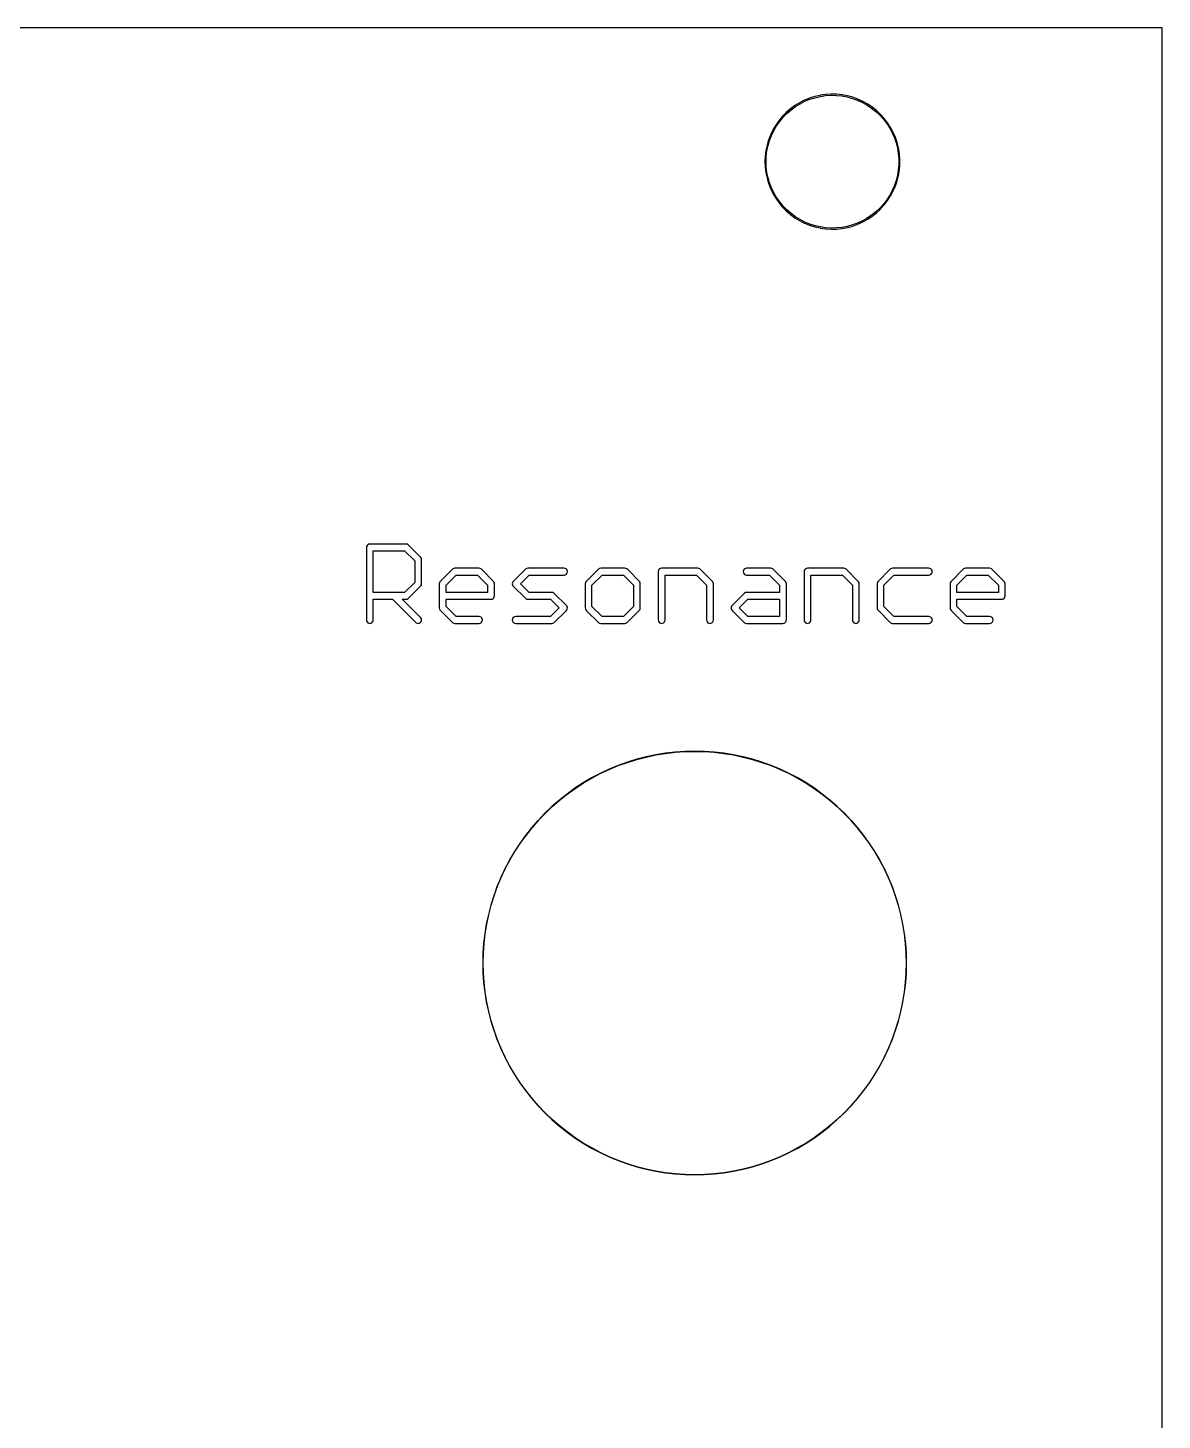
# Model space of a CAD drawing. Extents: x 1 to 62, y 0 to 129.
# Drawn here: x 36.44 to 61.89, y 97.58 to 128.82 of the extents above; entities that cross this region are included whole.
import ezdxf

# ---------------------------------------------------------------- set-up
doc = ezdxf.new("R2010")
doc.units = 0

msp = doc.modelspace()

# ---------------------------------------------------------------- linework, layer by layer
at = {"color": 34, "true_color": 0x008000}
for points in [[(1.27, 0.3175, 0), (61.88964, 0.3175, 0), (61.88964, 128.81864, 0), (1.27, 128.81864, 0), (1.27, 0.3175, 0)], [(54.33822, 127.32257, 0), (54.2163, 127.30479, 0), (54.21237, 127.30417, 0), (54.09299, 127.27623, 0), (53.97615, 127.24067, 0), (53.86185, 127.19495, 0), (53.85831, 127.19315, 0), (53.74909, 127.13727, 0), (53.64495, 127.07377, 0), (53.54843, 127.00011, 0), (53.45445, 126.91883, 0), (53.36528, 126.82966, 0), (53.28908, 126.73568, 0), (53.21796, 126.63662, 0), (53.15446, 126.52994, 0), (53.15266, 126.5264, 0), (53.10186, 126.41464, 0), (53.05614, 126.30034, 0), (53.02312, 126.1835, 0), (52.99772, 126.06412, 0), (52.9971, 126.0602, 0), (52.98185, 125.93828, 0), (52.97677, 125.81636, 0), (52.98185, 125.69443, 0), (52.9971, 125.57252, 0), (52.99772, 125.56859, 0), (53.02312, 125.44921, 0), (53.05614, 125.33237, 0), (53.10186, 125.21807, 0), (53.15266, 125.10631, 0), (53.15446, 125.10277, 0), (53.21796, 124.99609, 0), (53.28908, 124.89703, 0), (53.36528, 124.80305, 0), (53.45445, 124.71388, 0), (53.54843, 124.6326, 0), (53.64495, 124.55894, 0), (53.74909, 124.49544, 0), (53.85831, 124.43956, 0), (53.86185, 124.43776, 0), (53.97615, 124.39204, 0), (54.09299, 124.35648, 0), (54.21237, 124.32854, 0), (54.2163, 124.32792, 0), (54.33822, 124.31013, 0), (54.46014, 124.30252, 0), (54.58205, 124.30506, 0), (54.70398, 124.31776, 0), (54.7079, 124.31838, 0), (54.82982, 124.34124, 0), (54.94666, 124.37172, 0), (55.06096, 124.4149, 0), (55.17272, 124.4657, 0), (55.17626, 124.4675, 0), (55.28294, 124.52592, 0), (55.38454, 124.5945, 0), (55.48106, 124.6707, 0), (55.56996, 124.75452, 0), (55.57277, 124.75733, 0), (55.65405, 124.84877, 0), (55.73025, 124.94529, 0), (55.79629, 125.04943, 0), (55.85217, 125.15865, 0), (55.85397, 125.16219, 0), (55.90477, 125.27395, 0), (55.94287, 125.38825, 0), (55.97335, 125.50763, 0), (55.99367, 125.62955, 0), (55.9943, 125.63348, 0), (56.00446, 125.75539, 0), (56.00446, 125.87732, 0), (55.9943, 125.99924, 0), (55.99367, 126.00316, 0), (55.97335, 126.12508, 0), (55.94287, 126.24446, 0), (55.90477, 126.35876, 0), (55.85397, 126.47052, 0), (55.85217, 126.47406, 0), (55.79629, 126.58328, 0), (55.73025, 126.68742, 0), (55.65405, 126.78394, 0), (55.57277, 126.87538, 0), (55.56996, 126.87819, 0), (55.48106, 126.96201, 0), (55.38454, 127.03821, 0), (55.28294, 127.10679, 0), (55.17626, 127.16521, 0), (55.17272, 127.16701, 0), (55.06096, 127.21781, 0), (54.94666, 127.26099, 0), (54.82982, 127.29147, 0), (54.7079, 127.31433, 0), (54.70398, 127.31495, 0), (54.58205, 127.32766, 0), (54.46014, 127.3302, 0), (54.33822, 127.32257, 0)], [(54.70258, 124.343, 0), (54.58205, 124.33045, 0), (54.46014, 124.32792, 0), (54.33822, 124.33553, 0), (54.21967, 124.35282, 0), (54.10084, 124.38063, 0), (53.984, 124.41619, 0), (53.8698, 124.46187, 0), (53.76402, 124.51599, 0), (53.65988, 124.57949, 0), (53.56336, 124.65315, 0), (53.46938, 124.73443, 0), (53.38583, 124.81798, 0), (53.30963, 124.91196, 0), (53.23851, 125.01102, 0), (53.17582, 125.11634, 0), (53.12601, 125.22592, 0), (53.08029, 125.34022, 0), (53.04727, 125.45706, 0), (53.02221, 125.57485, 0), (53.00725, 125.69443, 0), (53.00218, 125.81636, 0), (53.00725, 125.93828, 0), (53.02221, 126.05785, 0), (53.04727, 126.17565, 0), (53.08029, 126.29249, 0), (53.12601, 126.40679, 0), (53.17582, 126.51637, 0), (53.23851, 126.62169, 0), (53.30963, 126.72075, 0), (53.38583, 126.81473, 0), (53.46938, 126.89828, 0), (53.56336, 126.97956, 0), (53.65988, 127.05322, 0), (53.76402, 127.11672, 0), (53.8698, 127.17084, 0), (53.984, 127.21652, 0), (54.10084, 127.25208, 0), (54.21967, 127.27989, 0), (54.33822, 127.29718, 0), (54.46014, 127.3048, 0), (54.58205, 127.30226, 0), (54.70258, 127.28971, 0), (54.82197, 127.26732, 0), (54.93881, 127.23684, 0), (55.05311, 127.19366, 0), (55.16338, 127.14354, 0), (55.26801, 127.08624, 0), (55.36961, 127.01766, 0), (55.46613, 126.94146, 0), (55.5531, 126.85946, 0), (55.6335, 126.76901, 0), (55.7097, 126.67249, 0), (55.77574, 126.56835, 0), (55.82991, 126.46247, 0), (55.88062, 126.35091, 0), (55.91872, 126.23661, 0), (55.9492, 126.11723, 0), (55.96893, 125.99882, 0), (55.97906, 125.87732, 0), (55.97906, 125.75539, 0), (55.96893, 125.63388, 0), (55.9492, 125.51548, 0), (55.91872, 125.3961, 0), (55.88062, 125.2818, 0), (55.82991, 125.17024, 0), (55.77574, 125.06436, 0), (55.7097, 124.96022, 0), (55.6335, 124.8637, 0), (55.5531, 124.77325, 0), (55.46613, 124.69125, 0), (55.36961, 124.61505, 0), (55.26801, 124.54647, 0), (55.16338, 124.48917, 0), (55.05311, 124.43905, 0), (54.93881, 124.39587, 0), (54.82197, 124.36539, 0), (54.70258, 124.343, 0)], [(44.94598, 116.00298, 0), (44.96722, 116.01381, 0), (45.25586, 116.30245, 0), (45.26669, 116.32369, 0), (45.27042, 116.34723, 0), (45.27042, 116.88825, 0), (45.26669, 116.9118, 0), (45.25586, 116.93304, 0), (44.96722, 117.22168, 0), (44.94598, 117.23251, 0), (44.92243, 117.23623, 0), (44.10964, 117.23623, 0), (44.08609, 117.23251, 0), (44.06485, 117.22168, 0), (44.04799, 117.20482, 0), (44.03716, 117.18358, 0), (44.03344, 117.16003, 0), (44.03344, 115.53444, 0), (44.03716, 115.51089, 0), (44.04799, 115.48965, 0), (44.06485, 115.47279, 0), (44.08609, 115.46196, 0), (44.10964, 115.45824, 0), (44.13318, 115.46196, 0), (44.15442, 115.47279, 0), (44.17128, 115.48965, 0), (44.18211, 115.51089, 0), (44.18584, 115.53444, 0), (44.18584, 115.99925, 0), (44.6205, 115.99925, 0), (45.14943, 115.47279, 0), (45.17067, 115.46196, 0), (45.19422, 115.45824, 0), (45.21776, 115.46196, 0), (45.239, 115.47279, 0), (45.25586, 115.48965, 0), (45.26669, 115.51089, 0), (45.27042, 115.53444, 0), (45.26669, 115.55798, 0), (45.25586, 115.57922, 0), (45.239, 115.59608, 0), (44.83394, 115.99925, 0), (44.92243, 115.99925, 0), (44.94598, 116.00298, 0)], [(44.8922, 116.15165, 0), (44.18584, 116.15165, 0), (44.18584, 117.08383, 0), (44.89221, 117.08383, 0), (45.11802, 116.85802, 0), (45.11802, 116.37747, 0), (44.8922, 116.15165, 0)], [(46.85352, 116.00298, 0), (46.87476, 116.01381, 0), (46.89162, 116.03067, 0), (46.90245, 116.05191, 0), (46.90617, 116.07545, 0), (46.90617, 116.34723, 0), (46.90245, 116.37078, 0), (46.89162, 116.39202, 0), (46.62238, 116.6638, 0), (46.60552, 116.68066, 0), (46.58428, 116.69149, 0), (46.56074, 116.69522, 0), (46.01718, 116.69522, 0), (45.99363, 116.69149, 0), (45.97239, 116.68066, 0), (45.68375, 116.39202, 0), (45.67292, 116.37078, 0), (45.6692, 116.34723, 0), (45.6692, 115.80367, 0), (45.67292, 115.78013, 0), (45.68375, 115.75889, 0), (45.70061, 115.74203, 0), (45.97239, 115.47279, 0), (45.99363, 115.46196, 0), (46.01718, 115.45824, 0), (46.56074, 115.45824, 0), (46.58428, 115.46196, 0), (46.60552, 115.47279, 0), (46.62238, 115.48965, 0), (46.63321, 115.51089, 0), (46.63694, 115.53444, 0), (46.63321, 115.55798, 0), (46.62238, 115.57922, 0), (46.60552, 115.59608, 0), (46.58428, 115.60691, 0), (46.56074, 115.61064, 0), (46.04726, 115.61064, 0), (45.8216, 115.83419, 0), (45.8216, 115.99925, 0), (46.82997, 115.99925, 0), (46.85352, 116.00298, 0)], [(46.75377, 116.15165, 0), (45.8216, 116.15165, 0), (45.8216, 116.31701, 0), (46.04741, 116.54282, 0), (46.53021, 116.54282, 0), (46.75377, 116.31715, 0), (46.75377, 116.15165, 0)], [(47.68571, 116.15165, 0), (47.49013, 116.34724, 0), (47.68571, 116.54282, 0), (48.46827, 116.54282, 0), (48.49182, 116.54654, 0), (48.51306, 116.55737, 0), (48.52992, 116.57423, 0), (48.54075, 116.59547, 0), (48.54447, 116.61902, 0), (48.54075, 116.64256, 0), (48.52992, 116.6638, 0), (48.51306, 116.68066, 0), (48.49182, 116.69149, 0), (48.46827, 116.69522, 0), (47.65548, 116.69522, 0), (47.63193, 116.69149, 0), (47.61069, 116.68066, 0), (47.32205, 116.39202, 0), (47.31122, 116.37078, 0), (47.3075, 116.34723, 0), (47.31122, 116.32369, 0), (47.32205, 116.30245, 0), (47.61069, 116.01381, 0), (47.63193, 116.00298, 0), (47.65548, 115.99925, 0), (48.16627, 115.99925, 0), (48.36156, 115.80396, 0), (48.16641, 115.61064, 0), (47.3837, 115.61064, 0), (47.36015, 115.60691, 0), (47.33891, 115.59608, 0), (47.32205, 115.57922, 0), (47.31122, 115.55798, 0), (47.3075, 115.53444, 0), (47.31122, 115.51089, 0), (47.32205, 115.48965, 0), (47.33891, 115.47279, 0), (47.36015, 115.46196, 0), (47.3837, 115.45824, 0), (48.19649, 115.45824, 0), (48.22004, 115.46196, 0), (48.24128, 115.47279, 0), (48.51306, 115.74203, 0), (48.52992, 115.75889, 0), (48.54075, 115.78013, 0), (48.54447, 115.80367, 0), (48.54075, 115.82722, 0), (48.52992, 115.84846, 0), (48.24128, 116.1371, 0), (48.22004, 116.14793, 0), (48.19649, 116.15165, 0), (47.68571, 116.15165, 0)], [(50.16568, 115.75889, 0), (50.17651, 115.78013, 0), (50.18024, 115.80367, 0), (50.18024, 116.34723, 0), (50.17651, 116.37078, 0), (50.16568, 116.39202, 0), (49.89644, 116.6638, 0), (49.87958, 116.68066, 0), (49.85834, 116.69149, 0), (49.83479, 116.69522, 0), (49.29124, 116.69522, 0), (49.26769, 116.69149, 0), (49.24645, 116.68066, 0), (48.95781, 116.39202, 0), (48.94698, 116.37078, 0), (48.94325, 116.34723, 0), (48.94325, 115.80367, 0), (48.94698, 115.78013, 0), (48.95781, 115.75889, 0), (48.97467, 115.74203, 0), (49.24645, 115.47279, 0), (49.26769, 115.46196, 0), (49.29124, 115.45824, 0), (49.83479, 115.45824, 0), (49.85834, 115.46196, 0), (49.87958, 115.47279, 0), (50.16568, 115.75889, 0)], [(49.80457, 115.61064, 0), (49.32132, 115.61064, 0), (49.09565, 115.8342, 0), (49.09565, 116.317, 0), (49.32147, 116.54282, 0), (49.80427, 116.54282, 0), (50.02784, 116.31714, 0), (50.02784, 115.83391, 0), (49.80457, 115.61064, 0)], [(50.65776, 116.69522, 0), (50.63421, 116.69149, 0), (50.61297, 116.68066, 0), (50.59611, 116.6638, 0), (50.58528, 116.64256, 0), (50.58156, 116.61902, 0), (50.58156, 115.53444, 0), (50.58528, 115.51089, 0), (50.59611, 115.48965, 0), (50.61297, 115.47279, 0), (50.63421, 115.46196, 0), (50.65776, 115.45824, 0), (50.6813, 115.46196, 0), (50.70254, 115.47279, 0), (50.7194, 115.48965, 0), (50.73023, 115.51089, 0), (50.73396, 115.53444, 0), (50.73396, 116.54282, 0), (51.44032, 116.54282, 0), (51.66614, 116.317, 0), (51.66614, 115.53444, 0), (51.66986, 115.51089, 0), (51.68069, 115.48965, 0), (51.69755, 115.47279, 0), (51.71879, 115.46196, 0), (51.74234, 115.45824, 0), (51.76588, 115.46196, 0), (51.78712, 115.47279, 0), (51.80398, 115.48965, 0), (51.81481, 115.51089, 0), (51.81854, 115.53444, 0), (51.81854, 116.34723, 0), (51.81481, 116.37078, 0), (51.80398, 116.39202, 0), (51.51534, 116.68066, 0), (51.4941, 116.69149, 0), (51.47056, 116.69522, 0), (50.65776, 116.69522, 0)], [(52.5653, 116.69522, 0), (52.54175, 116.69149, 0), (52.52051, 116.68066, 0), (52.50365, 116.6638, 0), (52.49282, 116.64256, 0), (52.4891, 116.61902, 0), (52.49282, 116.59547, 0), (52.50365, 116.57423, 0), (52.52051, 116.55737, 0), (52.54175, 116.54654, 0), (52.5653, 116.54282, 0), (53.07862, 116.54282, 0), (53.30443, 116.31701, 0), (53.30443, 116.15165, 0), (52.5653, 116.15165, 0), (52.54175, 116.14793, 0), (52.52051, 116.1371, 0), (52.23187, 115.84846, 0), (52.22104, 115.82722, 0), (52.21732, 115.80367, 0), (52.22104, 115.78013, 0), (52.23187, 115.75889, 0), (52.24873, 115.74203, 0), (52.52051, 115.47279, 0), (52.54175, 115.46196, 0), (52.5653, 115.45824, 0), (53.38063, 115.45824, 0), (53.40418, 115.46196, 0), (53.42542, 115.47279, 0), (53.44228, 115.48965, 0), (53.45311, 115.51089, 0), (53.45683, 115.53444, 0), (53.45683, 116.34723, 0), (53.45311, 116.37078, 0), (53.44228, 116.39202, 0), (53.15364, 116.68066, 0), (53.1324, 116.69149, 0), (53.10886, 116.69522, 0), (52.5653, 116.69522, 0)], [(53.93181, 116.69522, 0), (53.90827, 116.69149, 0), (53.88703, 116.68066, 0), (53.87017, 116.6638, 0), (53.85934, 116.64256, 0), (53.85561, 116.61902, 0), (53.85561, 115.53444, 0), (53.85934, 115.51089, 0), (53.87017, 115.48965, 0), (53.88703, 115.47279, 0), (53.90827, 115.46196, 0), (53.93181, 115.45824, 0), (53.95536, 115.46196, 0), (53.9766, 115.47279, 0), (53.99346, 115.48965, 0), (54.00429, 115.51089, 0), (54.00801, 115.53444, 0), (54.00801, 116.54282, 0), (54.71438, 116.54282, 0), (54.9402, 116.317, 0), (54.9402, 115.53444, 0), (54.94392, 115.51089, 0), (54.95475, 115.48965, 0), (54.97161, 115.47279, 0), (54.99285, 115.46196, 0), (55.0164, 115.45824, 0), (55.03994, 115.46196, 0), (55.06118, 115.47279, 0), (55.07804, 115.48965, 0), (55.08887, 115.51089, 0), (55.0926, 115.53444, 0), (55.0926, 116.34723, 0), (55.08887, 116.37078, 0), (55.07804, 116.39202, 0), (54.7894, 116.68066, 0), (54.76816, 116.69149, 0), (54.74462, 116.69522, 0), (53.93181, 116.69522, 0)], [(55.79457, 115.47279, 0), (55.81581, 115.46196, 0), (55.83935, 115.45824, 0), (56.6547, 115.45824, 0), (56.67824, 115.46196, 0), (56.69948, 115.47279, 0), (56.71634, 115.48965, 0), (56.72717, 115.51089, 0), (56.7309, 115.53444, 0), (56.72717, 115.55798, 0), (56.71634, 115.57922, 0), (56.69948, 115.59608, 0), (56.67824, 115.60691, 0), (56.6547, 115.61064, 0), (55.86958, 115.61064, 0), (55.64632, 115.8339, 0), (55.64632, 116.31715, 0), (55.86988, 116.54282, 0), (56.6547, 116.54282, 0), (56.67824, 116.54654, 0), (56.69948, 116.55737, 0), (56.71634, 116.57423, 0), (56.72717, 116.59547, 0), (56.7309, 116.61902, 0), (56.72717, 116.64256, 0), (56.71634, 116.6638, 0), (56.69948, 116.68066, 0), (56.67824, 116.69149, 0), (56.6547, 116.69522, 0), (55.83935, 116.69522, 0), (55.81581, 116.69149, 0), (55.79457, 116.68066, 0), (55.77771, 116.6638, 0), (55.50847, 116.39202, 0), (55.49764, 116.37078, 0), (55.49392, 116.34723, 0), (55.49392, 115.80367, 0), (55.49764, 115.78013, 0), (55.50847, 115.75889, 0), (55.79457, 115.47279, 0)], [(58.314, 116.00298, 0), (58.33524, 116.01381, 0), (58.3521, 116.03067, 0), (58.36293, 116.05191, 0), (58.36666, 116.07545, 0), (58.36666, 116.34723, 0), (58.36293, 116.37078, 0), (58.3521, 116.39202, 0), (58.06346, 116.68066, 0), (58.04222, 116.69149, 0), (58.01867, 116.69522, 0), (57.47766, 116.69522, 0), (57.45411, 116.69149, 0), (57.43287, 116.68066, 0), (57.14423, 116.39202, 0), (57.1334, 116.37078, 0), (57.12968, 116.34723, 0), (57.12968, 115.80367, 0), (57.1334, 115.78013, 0), (57.14423, 115.75889, 0), (57.16109, 115.74203, 0), (57.43287, 115.47279, 0), (57.45411, 115.46196, 0), (57.47766, 115.45824, 0), (58.01867, 115.45824, 0), (58.04222, 115.46196, 0), (58.06346, 115.47279, 0), (58.08032, 115.48965, 0), (58.09115, 115.51089, 0), (58.09487, 115.53444, 0), (58.09115, 115.55798, 0), (58.08032, 115.57922, 0), (58.06346, 115.59608, 0), (58.04222, 115.60691, 0), (58.01867, 115.61064, 0), (57.50774, 115.61064, 0), (57.28208, 115.83419, 0), (57.28208, 115.99925, 0), (58.29046, 115.99925, 0), (58.314, 116.00298, 0)], [(58.21426, 116.15165, 0), (57.28208, 116.15165, 0), (57.28208, 116.31701, 0), (57.50789, 116.54282, 0), (57.98844, 116.54282, 0), (58.21426, 116.317, 0), (58.21426, 116.15165, 0)], [(53.30443, 115.61064, 0), (52.59538, 115.61064, 0), (52.40023, 115.80396, 0), (52.59552, 115.99925, 0), (53.30443, 115.99925, 0), (53.30443, 115.61064, 0)], [(51.181, 112.58423, 0), (50.96001, 112.56899, 0), (50.74411, 112.54359, 0), (50.74372, 112.54352, 0), (50.52569, 112.50803, 0), (50.52568, 112.50803, 0), (50.52528, 112.50796, 0), (50.31192, 112.46224, 0), (50.09856, 112.4089, 0), (49.89028, 112.34286, 0), (49.682, 112.2692, 0), (49.48134, 112.18538, 0), (49.28068, 112.0914, 0), (49.28033, 112.09122, 0), (49.08729, 111.98962, 0), (48.89933, 111.87786, 0), (48.71391, 111.75848, 0), (48.53611, 111.62894, 0), (48.36339, 111.49432, 0), (48.19829, 111.34954, 0), (48.04081, 111.19714, 0), (48.04053, 111.19686, 0), (47.88813, 111.03938, 0), (47.74335, 110.87428, 0), (47.60873, 110.70156, 0), (47.47919, 110.52376, 0), (47.35981, 110.33834, 0), (47.24805, 110.15038, 0), (47.24787, 110.15003, 0), (47.14645, 109.95734, 0), (47.14627, 109.95699, 0), (47.05229, 109.75633, 0), (46.96847, 109.55567, 0), (46.89481, 109.34739, 0), (46.82877, 109.13911, 0), (46.77543, 108.92575, 0), (46.72971, 108.71239, 0), (46.72965, 108.712, 0), (46.69415, 108.49395, 0), (46.69409, 108.49355, 0), (46.66869, 108.27766, 0), (46.65345, 108.05668, 0), (46.64837, 107.83823, 0), (46.65345, 107.6198, 0), (46.66869, 107.39881, 0), (46.69409, 107.18292, 0), (46.69415, 107.18252, 0), (46.72971, 106.96408, 0), (46.77543, 106.75072, 0), (46.82877, 106.53736, 0), (46.89481, 106.32908, 0), (46.96847, 106.1208, 0), (47.05229, 105.92014, 0), (47.14627, 105.71948, 0), (47.14645, 105.71913, 0), (47.24805, 105.52609, 0), (47.35981, 105.33813, 0), (47.47919, 105.15271, 0), (47.60873, 104.97491, 0), (47.74335, 104.80219, 0), (47.88813, 104.63709, 0), (48.04053, 104.47961, 0), (48.04081, 104.47933, 0), (48.19829, 104.32693, 0), (48.36339, 104.18215, 0), (48.53611, 104.04753, 0), (48.71391, 103.91799, 0), (48.89933, 103.79861, 0), (49.08729, 103.68685, 0), (49.28033, 103.58525, 0), (49.28068, 103.58507, 0), (49.48134, 103.49109, 0), (49.682, 103.40727, 0), (49.89028, 103.33361, 0), (50.09856, 103.26757, 0), (50.31192, 103.21423, 0), (50.52528, 103.16851, 0), (50.52568, 103.16844, 0), (50.52569, 103.16844, 0), (50.74372, 103.13295, 0), (50.74411, 103.13288, 0), (50.96001, 103.10749, 0), (51.181, 103.09224, 0), (51.39944, 103.08717, 0), (51.61788, 103.09224, 0), (51.83886, 103.10749, 0), (52.05475, 103.13288, 0), (52.05515, 103.13295, 0), (52.27318, 103.16844, 0), (52.2732, 103.16844, 0), (52.27359, 103.16851, 0), (52.48695, 103.21423, 0), (52.70031, 103.26757, 0), (52.90859, 103.33361, 0), (53.11687, 103.40727, 0), (53.31753, 103.49109, 0), (53.51819, 103.58507, 0), (53.51854, 103.58525, 0), (53.71158, 103.68685, 0), (53.89954, 103.79861, 0), (54.08496, 103.91799, 0), (54.26276, 104.04753, 0), (54.43548, 104.18215, 0), (54.60058, 104.32693, 0), (54.75806, 104.47933, 0), (54.75834, 104.47961, 0), (54.91074, 104.63709, 0), (55.05552, 104.80219, 0), (55.19014, 104.97491, 0), (55.31968, 105.15271, 0), (55.43906, 105.33813, 0), (55.55082, 105.52609, 0), (55.65242, 105.71913, 0), (55.6526, 105.71948, 0), (55.74658, 105.92014, 0), (55.8304, 106.1208, 0), (55.90406, 106.32908, 0), (55.9701, 106.53736, 0), (56.02344, 106.75072, 0), (56.06916, 106.96408, 0), (56.10472, 107.18252, 0), (56.10478, 107.18292, 0), (56.13018, 107.39881, 0), (56.14542, 107.6198, 0), (56.1505, 107.83823, 0), (56.14542, 108.05668, 0), (56.13018, 108.27766, 0), (56.10478, 108.49355, 0), (56.10472, 108.49395, 0), (56.06922, 108.712, 0), (56.06916, 108.71239, 0), (56.02344, 108.92575, 0), (55.9701, 109.13911, 0), (55.90406, 109.34739, 0), (55.8304, 109.55567, 0), (55.74658, 109.75633, 0), (55.6526, 109.95699, 0), (55.65242, 109.95734, 0), (55.551, 110.15003, 0), (55.55082, 110.15038, 0), (55.43906, 110.33834, 0), (55.31968, 110.52376, 0), (55.19014, 110.70156, 0), (55.05552, 110.87428, 0), (54.91074, 111.03938, 0), (54.75834, 111.19686, 0), (54.75806, 111.19714, 0), (54.60058, 111.34954, 0), (54.43548, 111.49432, 0), (54.26276, 111.62894, 0), (54.08496, 111.75848, 0), (53.89954, 111.87786, 0), (53.71158, 111.98962, 0), (53.51854, 112.09122, 0), (53.51819, 112.0914, 0), (53.31753, 112.18538, 0), (53.11687, 112.2692, 0), (52.90859, 112.34286, 0), (52.70031, 112.4089, 0), (52.48695, 112.46224, 0), (52.27359, 112.50796, 0), (52.2732, 112.50803, 0), (52.27318, 112.50803, 0), (52.05515, 112.54352, 0), (52.05475, 112.54359, 0), (51.83886, 112.56899, 0), (51.61788, 112.58423, 0), (51.39944, 112.58931, 0), (51.181, 112.58423, 0)], [(51.83886, 103.11003, 0), (51.61788, 103.09478, 0), (51.39944, 103.08971, 0), (51.181, 103.09478, 0), (50.96001, 103.11003, 0), (50.74422, 103.13541, 0), (50.52607, 103.17092, 0), (50.31271, 103.21664, 0), (50.09935, 103.26998, 0), (49.89107, 103.33602, 0), (49.68279, 103.40968, 0), (49.48213, 103.4935, 0), (49.28154, 103.58745, 0), (49.08878, 103.6889, 0), (48.90082, 103.80066, 0), (48.7154, 103.92004, 0), (48.5376, 104.04958, 0), (48.36488, 104.1842, 0), (48.19978, 104.32898, 0), (48.04244, 104.48124, 0), (47.89018, 104.63858, 0), (47.7454, 104.80368, 0), (47.61078, 104.9764, 0), (47.48124, 105.1542, 0), (47.36186, 105.33962, 0), (47.2501, 105.52758, 0), (47.14868, 105.72027, 0), (47.0547, 105.92093, 0), (46.97088, 106.12159, 0), (46.89722, 106.32987, 0), (46.83118, 106.53815, 0), (46.77784, 106.75151, 0), (46.73212, 106.96487, 0), (46.69663, 107.1829, 0), (46.69663, 107.18292, 0), (46.67122, 107.39881, 0), (46.65599, 107.6198, 0), (46.65091, 107.83823, 0), (46.65599, 108.05668, 0), (46.67122, 108.27766, 0), (46.69663, 108.49355, 0), (46.69663, 108.49357, 0), (46.73212, 108.7116, 0), (46.77784, 108.92496, 0), (46.83118, 109.13832, 0), (46.89722, 109.3466, 0), (46.97088, 109.55488, 0), (47.0547, 109.75554, 0), (47.14865, 109.95613, 0), (47.2501, 110.14889, 0), (47.36186, 110.33685, 0), (47.48124, 110.52227, 0), (47.61078, 110.70007, 0), (47.7454, 110.87279, 0), (47.89018, 111.03789, 0), (48.04244, 111.19523, 0), (48.19978, 111.34749, 0), (48.36488, 111.49227, 0), (48.5376, 111.62689, 0), (48.7154, 111.75643, 0), (48.90082, 111.87581, 0), (49.08878, 111.98757, 0), (49.28154, 112.08902, 0), (49.48213, 112.18297, 0), (49.68279, 112.26679, 0), (49.89107, 112.34045, 0), (50.09935, 112.40649, 0), (50.31271, 112.45983, 0), (50.52607, 112.50555, 0), (50.7441, 112.54104, 0), (50.74411, 112.54104, 0), (50.96001, 112.56644, 0), (51.181, 112.58169, 0), (51.39944, 112.58676, 0), (51.61788, 112.58169, 0), (51.83886, 112.56644, 0), (52.05475, 112.54104, 0), (52.05477, 112.54104, 0), (52.2728, 112.50555, 0), (52.48616, 112.45983, 0), (52.69952, 112.40649, 0), (52.9078, 112.34045, 0), (53.11608, 112.26679, 0), (53.31674, 112.18297, 0), (53.51733, 112.08902, 0), (53.71009, 111.98757, 0), (53.89805, 111.87581, 0), (54.08347, 111.75643, 0), (54.26127, 111.62689, 0), (54.43399, 111.49227, 0), (54.59909, 111.34749, 0), (54.75643, 111.19523, 0), (54.90869, 111.03789, 0), (55.05347, 110.87279, 0), (55.18809, 110.70007, 0), (55.31763, 110.52227, 0), (55.43701, 110.33685, 0), (55.54877, 110.14889, 0), (55.65022, 109.95613, 0), (55.74417, 109.75554, 0), (55.82799, 109.55488, 0), (55.90165, 109.3466, 0), (55.96769, 109.13832, 0), (56.02103, 108.92496, 0), (56.06675, 108.7116, 0), (56.10226, 108.49347, 0), (56.12765, 108.27766, 0), (56.14288, 108.05668, 0), (56.14796, 107.83823, 0), (56.14288, 107.6198, 0), (56.12765, 107.39881, 0), (56.10225, 107.18292, 0), (56.10225, 107.1829, 0), (56.06675, 106.96487, 0), (56.02103, 106.75151, 0), (55.96769, 106.53815, 0), (55.90165, 106.32987, 0), (55.82799, 106.12159, 0), (55.74417, 105.92093, 0), (55.65019, 105.72027, 0), (55.54877, 105.52758, 0), (55.43701, 105.33962, 0), (55.31763, 105.1542, 0), (55.18809, 104.9764, 0), (55.05347, 104.80368, 0), (54.90869, 104.63858, 0), (54.75643, 104.48124, 0), (54.59909, 104.32898, 0), (54.43399, 104.1842, 0), (54.26127, 104.04958, 0), (54.08347, 103.92004, 0), (53.89805, 103.80066, 0), (53.71009, 103.6889, 0), (53.51733, 103.58745, 0), (53.31674, 103.4935, 0), (53.11608, 103.40968, 0), (52.9078, 103.33602, 0), (52.69952, 103.26998, 0), (52.48616, 103.21664, 0), (52.2728, 103.17092, 0), (52.05467, 103.13541, 0), (51.83886, 103.11003, 0)]]:
    msp.add_polyline3d(points, close=True, dxfattribs=at)
at = {"color": 5, "true_color": 0x0000ff}
msp.add_polyline3d([(61.88963, 0.3175, 0), (61.88963, 128.81863, 0), (1.27, 128.81863, 0), (1.27, 0.3175, 0), (61.88963, 0.3175, 0)], close=True, dxfattribs=at)

doc.saveas('drawing.dxf')
